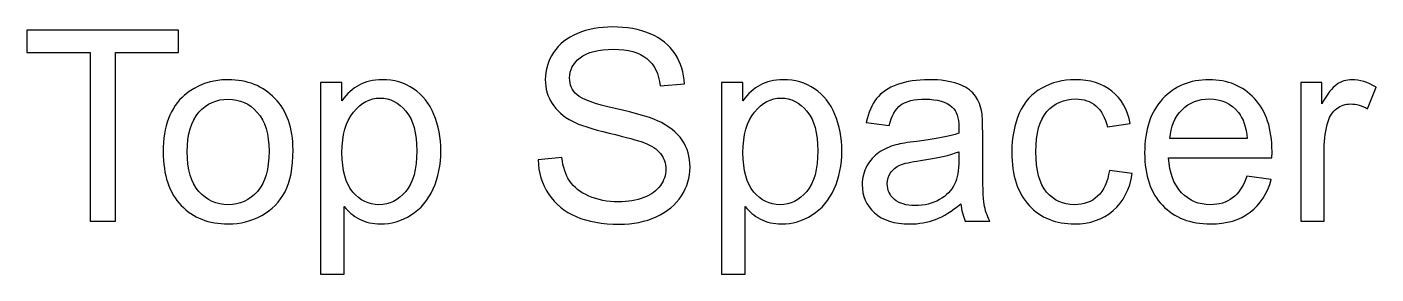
# Model space of a CAD drawing. Header units: millimetres. Extents: x -961 to -101, y 26 to 952.
# Drawn here: x -943.1 to -879, y 345 to 356.7 of the extents above; entities that cross this region are included whole.
import ezdxf

# ---------------------------------------------------------------- set-up
doc = ezdxf.new("R2010")
doc.units = ezdxf.units.MM
doc.header["$MEASUREMENT"] = 0
doc.layers.add('Layer 1', color=7, linetype='Continuous')

msp = doc.modelspace()

# ---------------------------------------------------------------- linework, layer by layer
at = {"layer": 'Layer 1', "color": 250}
for points, knots in [([(-940.1462, 347.5), (-940.1462, 347.5), (-940.1462, 355.5264), (-940.1462, 355.5264), (-940.1462, 355.5264), (-940.1462, 355.5264), (-943.1434, 355.5264), (-943.1434, 355.5264), (-943.1434, 355.5264), (-943.1434, 355.5264), (-943.1434, 356.5932), (-943.1434, 356.5932), (-943.1434, 356.5932), (-943.1434, 356.5932), (-935.9425, 356.5932), (-935.9425, 356.5932), (-935.9425, 356.5932), (-935.9425, 356.5932), (-935.9425, 355.5264), (-935.9425, 355.5264), (-935.9425, 355.5264), (-935.9425, 355.5264), (-938.9397, 355.5264), (-938.9397, 355.5264), (-938.9397, 355.5264), (-938.9397, 355.5264), (-938.9397, 347.5), (-938.9397, 347.5), (-938.9397, 347.5), (-938.9397, 347.5), (-940.1462, 347.5), (-940.1462, 347.5)], [0, 0, 0, 0, 0.1111111, 0.1111111, 0.1111111, 0.1111111, 0.2222222, 0.2222222, 0.2222222, 0.2222222, 0.3333333, 0.3333333, 0.3333333, 0.3333333, 0.4444444, 0.4444444, 0.4444444, 0.4444444, 0.5555556, 0.5555556, 0.5555556, 0.5555556, 0.6666667, 0.6666667, 0.6666667, 0.6666667, 0.7777778, 0.7777778, 0.7777778, 0.7777778, 1, 1, 1, 1]), ([(-918.8462, 350.421), (-918.8462, 350.421), (-917.7159, 350.5226), (-917.7159, 350.5226), (-917.7159, 350.5226), (-917.663, 350.0654), (-917.5381, 349.6908), (-917.3412, 349.3965), (-917.3412, 349.3965), (-917.1444, 349.1044), (-916.8396, 348.8674), (-916.4268, 348.6853), (-916.4268, 348.6853), (-916.0141, 348.5054), (-915.5484, 348.4144), (-915.032, 348.4144), (-915.032, 348.4144), (-914.5726, 348.4144), (-914.1684, 348.4821), (-913.817, 348.6197), (-913.817, 348.6197), (-913.4656, 348.7573), (-913.2053, 348.9457), (-913.0338, 349.1849), (-913.0338, 349.1849), (-912.8624, 349.4241), (-912.7756, 349.6844), (-912.7756, 349.9638), (-912.7756, 349.9638), (-912.7756, 350.2474), (-912.8581, 350.4951), (-913.0232, 350.7089), (-913.0232, 350.7089), (-913.1883, 350.9205), (-913.4614, 351.0983), (-913.8424, 351.2444), (-913.8424, 351.2444), (-914.0858, 351.3375), (-914.6256, 351.4857), (-915.4616, 351.6868), (-915.4616, 351.6868), (-916.2977, 351.8879), (-916.8819, 352.0762), (-917.2164, 352.254), (-917.2164, 352.254), (-917.6503, 352.4826), (-917.972, 352.7663), (-918.1837, 353.1028), (-918.1837, 353.1028), (-918.3975, 353.4394), (-918.5033, 353.8183), (-918.5033, 354.2352), (-918.5033, 354.2352), (-918.5033, 354.6967), (-918.3721, 355.1264), (-918.1117, 355.5243), (-918.1117, 355.5243), (-917.8514, 355.9243), (-917.4725, 356.227), (-916.9708, 356.4345), (-916.9708, 356.4345), (-916.4713, 356.6419), (-915.9146, 356.7456), (-915.3029, 356.7456), (-915.3029, 356.7456), (-914.6298, 356.7456), (-914.035, 356.6377), (-913.5207, 356.4196), (-913.5207, 356.4196), (-913.0063, 356.2037), (-912.6105, 355.8841), (-912.3332, 355.4608), (-912.3332, 355.4608), (-912.0559, 355.0396), (-911.9078, 354.5612), (-911.8866, 354.0278), (-911.8866, 354.0278), (-911.8866, 354.0278), (-913.0423, 353.9389), (-913.0423, 353.9389), (-913.0423, 353.9389), (-913.1037, 354.5125), (-913.3132, 354.9464), (-913.6709, 355.2385), (-913.6709, 355.2385), (-914.0287, 355.5328), (-914.5578, 355.6788), (-915.2563, 355.6788), (-915.2563, 355.6788), (-915.9845, 355.6788), (-916.5157, 355.5455), (-916.8481, 355.2788), (-916.8481, 355.2788), (-917.1804, 355.0121), (-917.3476, 354.6903), (-917.3476, 354.3136), (-917.3476, 354.3136), (-917.3476, 353.9876), (-917.2291, 353.7188), (-916.9941, 353.5071), (-916.9941, 353.5071), (-916.7613, 353.2976), (-916.158, 353.0795), (-915.1801, 352.8594), (-915.1801, 352.8594), (-914.2022, 352.6372), (-913.5312, 352.4445), (-913.1672, 352.2794), (-913.1672, 352.2794), (-912.6401, 352.036), (-912.2485, 351.7291), (-911.9967, 351.3545), (-911.9967, 351.3545), (-911.7448, 350.9819), (-911.6199, 350.5522), (-911.6199, 350.0654), (-911.6199, 350.0654), (-911.6199, 349.5807), (-911.7575, 349.1277), (-912.0348, 348.7002), (-912.0348, 348.7002), (-912.312, 348.2726), (-912.7079, 347.9403), (-913.2264, 347.7032), (-913.2264, 347.7032), (-913.745, 347.4661), (-914.3271, 347.3476), (-914.9769, 347.3476), (-914.9769, 347.3476), (-915.7982, 347.3476), (-916.4861, 347.4682), (-917.0407, 347.7074), (-917.0407, 347.7074), (-917.5974, 347.9466), (-918.0313, 348.3065), (-918.3467, 348.7891), (-918.3467, 348.7891), (-918.6642, 349.2695), (-918.8293, 349.8135), (-918.8462, 350.421)], [0, 0, 0, 0, 0.0277778, 0.0277778, 0.0277778, 0.0277778, 0.0555556, 0.0555556, 0.0555556, 0.0555556, 0.0833333, 0.0833333, 0.0833333, 0.0833333, 0.1111111, 0.1111111, 0.1111111, 0.1111111, 0.1388889, 0.1388889, 0.1388889, 0.1388889, 0.1666667, 0.1666667, 0.1666667, 0.1666667, 0.1944444, 0.1944444, 0.1944444, 0.1944444, 0.2222222, 0.2222222, 0.2222222, 0.2222222, 0.25, 0.25, 0.25, 0.25, 0.2777778, 0.2777778, 0.2777778, 0.2777778, 0.3055556, 0.3055556, 0.3055556, 0.3055556, 0.3333333, 0.3333333, 0.3333333, 0.3333333, 0.3611111, 0.3611111, 0.3611111, 0.3611111, 0.3888889, 0.3888889, 0.3888889, 0.3888889, 0.4166667, 0.4166667, 0.4166667, 0.4166667, 0.4444444, 0.4444444, 0.4444444, 0.4444444, 0.4722222, 0.4722222, 0.4722222, 0.4722222, 0.5, 0.5, 0.5, 0.5, 0.5277778, 0.5277778, 0.5277778, 0.5277778, 0.5555556, 0.5555556, 0.5555556, 0.5555556, 0.5833333, 0.5833333, 0.5833333, 0.5833333, 0.6111111, 0.6111111, 0.6111111, 0.6111111, 0.6388889, 0.6388889, 0.6388889, 0.6388889, 0.6666667, 0.6666667, 0.6666667, 0.6666667, 0.6944444, 0.6944444, 0.6944444, 0.6944444, 0.7222222, 0.7222222, 0.7222222, 0.7222222, 0.75, 0.75, 0.75, 0.75, 0.7777778, 0.7777778, 0.7777778, 0.7777778, 0.8055556, 0.8055556, 0.8055556, 0.8055556, 0.8333333, 0.8333333, 0.8333333, 0.8333333, 0.8611111, 0.8611111, 0.8611111, 0.8611111, 0.8888889, 0.8888889, 0.8888889, 0.8888889, 0.9166667, 0.9166667, 0.9166667, 0.9166667, 0.9444444, 0.9444444, 0.9444444, 0.9444444, 1, 1, 1, 1]), ([(-936.6664, 350.7957), (-936.6664, 352.0127), (-936.3277, 352.9144), (-935.6483, 353.5008), (-935.6483, 353.5008), (-935.0831, 353.9876), (-934.391, 354.231), (-933.5761, 354.231), (-933.5761, 354.231), (-932.6722, 354.231), (-931.9314, 353.9347), (-931.3557, 353.342), (-931.3557, 353.342), (-930.7821, 352.7515), (-930.4942, 351.9323), (-930.4942, 350.8888), (-930.4942, 350.8888), (-930.4942, 350.0421), (-930.6212, 349.3775), (-930.8752, 348.8928), (-930.8752, 348.8928), (-931.1292, 348.4081), (-931.4996, 348.0313), (-931.9864, 347.7625), (-931.9864, 347.7625), (-932.4712, 347.4936), (-933.0024, 347.3603), (-933.5761, 347.3603), (-933.5761, 347.3603), (-934.4989, 347.3603), (-935.244, 347.6545), (-935.8134, 348.2451), (-935.8134, 348.2451), (-936.3828, 348.8356), (-936.6664, 349.6865), (-936.6664, 350.7957)], [0, 0, 0, 0, 0.1, 0.1, 0.1, 0.1, 0.2, 0.2, 0.2, 0.2, 0.3, 0.3, 0.3, 0.3, 0.4, 0.4, 0.4, 0.4, 0.5, 0.5, 0.5, 0.5, 0.6, 0.6, 0.6, 0.6, 0.7, 0.7, 0.7, 0.7, 0.8, 0.8, 0.8, 0.8, 1, 1, 1, 1]), ([(-929.184, 344.9727), (-929.184, 344.9727), (-929.184, 354.0913), (-929.184, 354.0913), (-929.184, 354.0913), (-929.184, 354.0913), (-928.168, 354.0913), (-928.168, 354.0913), (-928.168, 354.0913), (-928.168, 354.0913), (-928.168, 353.2256), (-928.168, 353.2256), (-928.168, 353.2256), (-927.9288, 353.56), (-927.6579, 353.8119), (-927.3552, 353.9791), (-927.3552, 353.9791), (-927.0546, 354.1463), (-926.6884, 354.231), (-926.2588, 354.231), (-926.2588, 354.231), (-925.6957, 354.231), (-925.2004, 354.0871), (-924.7707, 353.7971), (-924.7707, 353.7971), (-924.3411, 353.5092), (-924.0172, 353.1007), (-923.7971, 352.5758), (-923.7971, 352.5758), (-923.5791, 352.0487), (-923.469, 351.473), (-923.469, 350.8443), (-923.469, 350.8443), (-923.469, 350.1734), (-923.5896, 349.568), (-923.8309, 349.0282), (-923.8309, 349.0282), (-924.0722, 348.4906), (-924.4236, 348.0779), (-924.885, 347.79), (-924.885, 347.79), (-925.3444, 347.5042), (-925.8291, 347.3603), (-926.3371, 347.3603), (-926.3371, 347.3603), (-926.7096, 347.3603), (-927.044, 347.4386), (-927.3383, 347.5953), (-927.3383, 347.5953), (-927.6346, 347.7519), (-927.8759, 347.9487), (-928.0664, 348.1879), (-928.0664, 348.1879), (-928.0664, 348.1879), (-928.0664, 344.9727), (-928.0664, 344.9727), (-928.0664, 344.9727), (-928.0664, 344.9727), (-929.184, 344.9727), (-929.184, 344.9727)], [0, 0, 0, 0, 0.0625, 0.0625, 0.0625, 0.0625, 0.125, 0.125, 0.125, 0.125, 0.1875, 0.1875, 0.1875, 0.1875, 0.25, 0.25, 0.25, 0.25, 0.3125, 0.3125, 0.3125, 0.3125, 0.375, 0.375, 0.375, 0.375, 0.4375, 0.4375, 0.4375, 0.4375, 0.5, 0.5, 0.5, 0.5, 0.5625, 0.5625, 0.5625, 0.5625, 0.625, 0.625, 0.625, 0.625, 0.6875, 0.6875, 0.6875, 0.6875, 0.75, 0.75, 0.75, 0.75, 0.8125, 0.8125, 0.8125, 0.8125, 0.875, 0.875, 0.875, 0.875, 1, 1, 1, 1]), ([(-910.1213, 344.9727), (-910.1213, 344.9727), (-910.1213, 354.0913), (-910.1213, 354.0913), (-910.1213, 354.0913), (-910.1213, 354.0913), (-909.1053, 354.0913), (-909.1053, 354.0913), (-909.1053, 354.0913), (-909.1053, 354.0913), (-909.1053, 353.2256), (-909.1053, 353.2256), (-909.1053, 353.2256), (-908.8661, 353.56), (-908.5952, 353.8119), (-908.2925, 353.9791), (-908.2925, 353.9791), (-907.9919, 354.1463), (-907.6257, 354.231), (-907.1961, 354.231), (-907.1961, 354.231), (-906.633, 354.231), (-906.1377, 354.0871), (-905.708, 353.7971), (-905.708, 353.7971), (-905.2784, 353.5092), (-904.9545, 353.1007), (-904.7344, 352.5758), (-904.7344, 352.5758), (-904.5164, 352.0487), (-904.4063, 351.473), (-904.4063, 350.8443), (-904.4063, 350.8443), (-904.4063, 350.1734), (-904.5269, 349.568), (-904.7682, 349.0282), (-904.7682, 349.0282), (-905.0095, 348.4906), (-905.3609, 348.0779), (-905.8223, 347.79), (-905.8223, 347.79), (-906.2817, 347.5042), (-906.7664, 347.3603), (-907.2744, 347.3603), (-907.2744, 347.3603), (-907.6469, 347.3603), (-907.9813, 347.4386), (-908.2756, 347.5953), (-908.2756, 347.5953), (-908.5719, 347.7519), (-908.8132, 347.9487), (-909.0037, 348.1879), (-909.0037, 348.1879), (-909.0037, 348.1879), (-909.0037, 344.9727), (-909.0037, 344.9727), (-909.0037, 344.9727), (-909.0037, 344.9727), (-910.1213, 344.9727), (-910.1213, 344.9727)], [0, 0, 0, 0, 0.0625, 0.0625, 0.0625, 0.0625, 0.125, 0.125, 0.125, 0.125, 0.1875, 0.1875, 0.1875, 0.1875, 0.25, 0.25, 0.25, 0.25, 0.3125, 0.3125, 0.3125, 0.3125, 0.375, 0.375, 0.375, 0.375, 0.4375, 0.4375, 0.4375, 0.4375, 0.5, 0.5, 0.5, 0.5, 0.5625, 0.5625, 0.5625, 0.5625, 0.625, 0.625, 0.625, 0.625, 0.6875, 0.6875, 0.6875, 0.6875, 0.75, 0.75, 0.75, 0.75, 0.8125, 0.8125, 0.8125, 0.8125, 0.875, 0.875, 0.875, 0.875, 1, 1, 1, 1]), ([(-898.7527, 348.3255), (-899.1676, 347.972), (-899.5676, 347.7244), (-899.9507, 347.5783), (-899.9507, 347.5783), (-900.3338, 347.4323), (-900.7445, 347.3603), (-901.1847, 347.3603), (-901.1847, 347.3603), (-901.9086, 347.3603), (-902.4653, 347.536), (-902.8548, 347.8895), (-902.8548, 347.8895), (-903.2443, 348.2408), (-903.439, 348.6917), (-903.439, 349.2399), (-903.439, 349.2399), (-903.439, 349.5616), (-903.3649, 349.8559), (-903.2189, 350.1226), (-903.2189, 350.1226), (-903.0707, 350.3893), (-902.8781, 350.6009), (-902.641, 350.7618), (-902.641, 350.7618), (-902.4018, 350.9227), (-902.1351, 351.0454), (-901.8367, 351.128), (-901.8367, 351.128), (-901.6165, 351.1851), (-901.2842, 351.2402), (-900.8418, 351.2952), (-900.8418, 351.2952), (-899.9401, 351.401), (-899.2734, 351.5301), (-898.8479, 351.6783), (-898.8479, 351.6783), (-898.8437, 351.8307), (-898.8416, 351.9281), (-898.8416, 351.9683), (-898.8416, 351.9683), (-898.8416, 352.4213), (-898.9474, 352.7409), (-899.1591, 352.9271), (-899.1591, 352.9271), (-899.4448, 353.179), (-899.8703, 353.3039), (-900.4333, 353.3039), (-900.4333, 353.3039), (-900.9604, 353.3039), (-901.3498, 353.2108), (-901.5996, 353.0266), (-901.5996, 353.0266), (-901.8515, 352.8425), (-902.0356, 352.5165), (-902.1563, 352.0466), (-902.1563, 352.0466), (-902.1563, 352.0466), (-903.2485, 352.199), (-903.2485, 352.199), (-903.2485, 352.199), (-903.149, 352.6668), (-902.986, 353.0457), (-902.7574, 353.3335), (-902.7574, 353.3335), (-902.5288, 353.6214), (-902.1986, 353.8415), (-901.7668, 353.9982), (-901.7668, 353.9982), (-901.3371, 354.1527), (-900.8355, 354.231), (-900.2682, 354.231), (-900.2682, 354.231), (-899.7052, 354.231), (-899.2459, 354.1654), (-898.8924, 354.032), (-898.8924, 354.032), (-898.541, 353.8987), (-898.2807, 353.7336), (-898.1156, 353.5325), (-898.1156, 353.5325), (-897.9505, 353.3314), (-897.8341, 353.0774), (-897.7663, 352.7705), (-897.7663, 352.7705), (-897.7303, 352.58), (-897.7113, 352.2371), (-897.7113, 351.7439), (-897.7113, 351.7439), (-897.7113, 351.7439), (-897.7113, 350.2623), (-897.7113, 350.2623), (-897.7113, 350.2623), (-897.7113, 349.2272), (-897.688, 348.5732), (-897.6414, 348.2959), (-897.6414, 348.2959), (-897.597, 348.0186), (-897.5039, 347.754), (-897.3684, 347.5), (-897.3684, 347.5), (-897.3684, 347.5), (-898.5368, 347.5), (-898.5368, 347.5), (-898.5368, 347.5), (-898.649, 347.735), (-898.7209, 348.0101), (-898.7527, 348.3255)], [0, 0, 0, 0, 0.0357143, 0.0357143, 0.0357143, 0.0357143, 0.0714286, 0.0714286, 0.0714286, 0.0714286, 0.1071429, 0.1071429, 0.1071429, 0.1071429, 0.1428571, 0.1428571, 0.1428571, 0.1428571, 0.1785714, 0.1785714, 0.1785714, 0.1785714, 0.2142857, 0.2142857, 0.2142857, 0.2142857, 0.25, 0.25, 0.25, 0.25, 0.2857143, 0.2857143, 0.2857143, 0.2857143, 0.3214286, 0.3214286, 0.3214286, 0.3214286, 0.3571429, 0.3571429, 0.3571429, 0.3571429, 0.3928571, 0.3928571, 0.3928571, 0.3928571, 0.4285714, 0.4285714, 0.4285714, 0.4285714, 0.4642857, 0.4642857, 0.4642857, 0.4642857, 0.5, 0.5, 0.5, 0.5, 0.5357143, 0.5357143, 0.5357143, 0.5357143, 0.5714286, 0.5714286, 0.5714286, 0.5714286, 0.6071429, 0.6071429, 0.6071429, 0.6071429, 0.6428571, 0.6428571, 0.6428571, 0.6428571, 0.6785714, 0.6785714, 0.6785714, 0.6785714, 0.7142857, 0.7142857, 0.7142857, 0.7142857, 0.75, 0.75, 0.75, 0.75, 0.7857143, 0.7857143, 0.7857143, 0.7857143, 0.8214286, 0.8214286, 0.8214286, 0.8214286, 0.8571429, 0.8571429, 0.8571429, 0.8571429, 0.8928571, 0.8928571, 0.8928571, 0.8928571, 0.9285714, 0.9285714, 0.9285714, 0.9285714, 1, 1, 1, 1]), ([(-891.6894, 349.913), (-891.6894, 349.913), (-890.5972, 349.7606), (-890.5972, 349.7606), (-890.5972, 349.7606), (-890.7178, 349.0092), (-891.0226, 348.4229), (-891.5158, 347.9974), (-891.5158, 347.9974), (-892.009, 347.572), (-892.6165, 347.3603), (-893.334, 347.3603), (-893.334, 347.3603), (-894.2336, 347.3603), (-894.9575, 347.6545), (-895.5036, 348.243), (-895.5036, 348.243), (-896.0518, 348.8314), (-896.3249, 349.6738), (-896.3249, 350.7703), (-896.3249, 350.7703), (-896.3249, 351.4815), (-896.2064, 352.1016), (-895.9714, 352.635), (-895.9714, 352.635), (-895.7365, 353.1663), (-895.3787, 353.5664), (-894.8961, 353.831), (-894.8961, 353.831), (-894.4157, 354.0977), (-893.8928, 354.231), (-893.3256, 354.231), (-893.3256, 354.231), (-892.6123, 354.231), (-892.0259, 354.0511), (-891.573, 353.6891), (-891.573, 353.6891), (-891.1179, 353.3272), (-890.8258, 352.8128), (-890.6988, 352.1482), (-890.6988, 352.1482), (-890.6988, 352.1482), (-891.7783, 351.9831), (-891.7783, 351.9831), (-891.7783, 351.9831), (-891.882, 352.4255), (-892.064, 352.7578), (-892.3286, 352.9822), (-892.3286, 352.9822), (-892.5911, 353.2044), (-892.9086, 353.3166), (-893.2811, 353.3166), (-893.2811, 353.3166), (-893.8442, 353.3166), (-894.3014, 353.1155), (-894.6548, 352.7134), (-894.6548, 352.7134), (-895.0062, 352.3091), (-895.1819, 351.6741), (-895.1819, 350.802), (-895.1819, 350.802), (-895.1819, 349.9172), (-895.0126, 349.2759), (-894.6739, 348.8758), (-894.6739, 348.8758), (-894.3331, 348.4758), (-893.8907, 348.2747), (-893.3467, 348.2747), (-893.3467, 348.2747), (-892.9065, 348.2747), (-892.5403, 348.4081), (-892.2482, 348.6769), (-892.2482, 348.6769), (-891.954, 348.9436), (-891.7677, 349.3563), (-891.6894, 349.913)], [0, 0, 0, 0, 0.05, 0.05, 0.05, 0.05, 0.1, 0.1, 0.1, 0.1, 0.15, 0.15, 0.15, 0.15, 0.2, 0.2, 0.2, 0.2, 0.25, 0.25, 0.25, 0.25, 0.3, 0.3, 0.3, 0.3, 0.35, 0.35, 0.35, 0.35, 0.4, 0.4, 0.4, 0.4, 0.45, 0.45, 0.45, 0.45, 0.5, 0.5, 0.5, 0.5, 0.55, 0.55, 0.55, 0.55, 0.6, 0.6, 0.6, 0.6, 0.65, 0.65, 0.65, 0.65, 0.7, 0.7, 0.7, 0.7, 0.75, 0.75, 0.75, 0.75, 0.8, 0.8, 0.8, 0.8, 0.85, 0.85, 0.85, 0.85, 0.9, 0.9, 0.9, 0.9, 1, 1, 1, 1]), ([(-885.1489, 349.6336), (-885.1489, 349.6336), (-883.9932, 349.4812), (-883.9932, 349.4812), (-883.9932, 349.4812), (-884.1731, 348.8102), (-884.5097, 348.2874), (-885.0007, 347.917), (-885.0007, 347.917), (-885.4918, 347.5466), (-886.1183, 347.3603), (-886.8824, 347.3603), (-886.8824, 347.3603), (-887.8434, 347.3603), (-888.6054, 347.6566), (-889.1684, 348.2493), (-889.1684, 348.2493), (-889.7315, 348.8399), (-890.013, 349.6717), (-890.013, 350.7406), (-890.013, 350.7406), (-890.013, 351.8455), (-889.7294, 352.7049), (-889.16, 353.3145), (-889.16, 353.3145), (-888.5906, 353.9262), (-887.8519, 354.231), (-886.9438, 354.231), (-886.9438, 354.231), (-886.0654, 354.231), (-885.3479, 353.9326), (-884.7912, 353.3335), (-884.7912, 353.3335), (-884.2345, 352.7345), (-883.9551, 351.8921), (-883.9551, 350.8062), (-883.9551, 350.8062), (-883.9551, 350.7406), (-883.9572, 350.6411), (-883.9614, 350.5099), (-883.9614, 350.5099), (-883.9614, 350.5099), (-888.87, 350.5099), (-888.87, 350.5099), (-888.87, 350.5099), (-888.8277, 349.7881), (-888.6245, 349.2336), (-888.2562, 348.8504), (-888.2562, 348.8504), (-887.89, 348.4673), (-887.4307, 348.2747), (-886.8824, 348.2747), (-886.8824, 348.2747), (-886.4739, 348.2747), (-886.1247, 348.3827), (-885.8368, 348.5986), (-885.8368, 348.5986), (-885.5468, 348.8145), (-885.3182, 349.1595), (-885.1489, 349.6336)], [0, 0, 0, 0, 0.0625, 0.0625, 0.0625, 0.0625, 0.125, 0.125, 0.125, 0.125, 0.1875, 0.1875, 0.1875, 0.1875, 0.25, 0.25, 0.25, 0.25, 0.3125, 0.3125, 0.3125, 0.3125, 0.375, 0.375, 0.375, 0.375, 0.4375, 0.4375, 0.4375, 0.4375, 0.5, 0.5, 0.5, 0.5, 0.5625, 0.5625, 0.5625, 0.5625, 0.625, 0.625, 0.625, 0.625, 0.6875, 0.6875, 0.6875, 0.6875, 0.75, 0.75, 0.75, 0.75, 0.8125, 0.8125, 0.8125, 0.8125, 0.875, 0.875, 0.875, 0.875, 1, 1, 1, 1]), ([(-882.5941, 347.5), (-882.5941, 347.5), (-882.5941, 354.0913), (-882.5941, 354.0913), (-882.5941, 354.0913), (-882.5941, 354.0913), (-881.5908, 354.0913), (-881.5908, 354.0913), (-881.5908, 354.0913), (-881.5908, 354.0913), (-881.5908, 353.0817), (-881.5908, 353.0817), (-881.5908, 353.0817), (-881.3347, 353.5494), (-881.0976, 353.8585), (-880.8796, 354.0066), (-880.8796, 354.0066), (-880.6616, 354.1569), (-880.4224, 354.231), (-880.162, 354.231), (-880.162, 354.231), (-879.7853, 354.231), (-879.4022, 354.1125), (-879.0127, 353.8775), (-879.0127, 353.8775), (-879.0127, 353.8775), (-879.4106, 352.8467), (-879.4106, 352.8467), (-879.4106, 352.8467), (-879.6816, 352.9991), (-879.9525, 353.0753), (-880.2234, 353.0753), (-880.2234, 353.0753), (-880.4668, 353.0753), (-880.6849, 353.0012), (-880.8775, 352.8552), (-880.8775, 352.8552), (-881.0701, 352.7091), (-881.2077, 352.5059), (-881.2902, 352.2456), (-881.2902, 352.2456), (-881.4151, 351.8498), (-881.4765, 351.4158), (-881.4765, 350.9438), (-881.4765, 350.9438), (-881.4765, 350.9438), (-881.4765, 347.5), (-881.4765, 347.5), (-881.4765, 347.5), (-881.4765, 347.5), (-882.5941, 347.5), (-882.5941, 347.5)], [0, 0, 0, 0, 0.0714286, 0.0714286, 0.0714286, 0.0714286, 0.1428571, 0.1428571, 0.1428571, 0.1428571, 0.2142857, 0.2142857, 0.2142857, 0.2142857, 0.2857143, 0.2857143, 0.2857143, 0.2857143, 0.3571429, 0.3571429, 0.3571429, 0.3571429, 0.4285714, 0.4285714, 0.4285714, 0.4285714, 0.5, 0.5, 0.5, 0.5, 0.5714286, 0.5714286, 0.5714286, 0.5714286, 0.6428571, 0.6428571, 0.6428571, 0.6428571, 0.7142857, 0.7142857, 0.7142857, 0.7142857, 0.7857143, 0.7857143, 0.7857143, 0.7857143, 0.8571429, 0.8571429, 0.8571429, 0.8571429, 1, 1, 1, 1]), ([(-935.5234, 350.7935), (-935.5234, 349.9511), (-935.3392, 349.3203), (-934.9709, 348.9034), (-934.9709, 348.9034), (-934.6005, 348.4843), (-934.137, 348.2747), (-933.5761, 348.2747), (-933.5761, 348.2747), (-933.0215, 348.2747), (-932.5601, 348.4843), (-932.1896, 348.9055), (-932.1896, 348.9055), (-931.8213, 349.3267), (-931.6372, 349.968), (-931.6372, 350.8295), (-931.6372, 350.8295), (-931.6372, 351.6423), (-931.8235, 352.2583), (-932.1939, 352.6753), (-932.1939, 352.6753), (-932.5643, 353.0944), (-933.0257, 353.3039), (-933.5761, 353.3039), (-933.5761, 353.3039), (-934.137, 353.3039), (-934.6005, 353.0965), (-934.9709, 352.6795), (-934.9709, 352.6795), (-935.3392, 352.2625), (-935.5234, 351.6339), (-935.5234, 350.7935)], [0, 0, 0, 0, 0.1111111, 0.1111111, 0.1111111, 0.1111111, 0.2222222, 0.2222222, 0.2222222, 0.2222222, 0.3333333, 0.3333333, 0.3333333, 0.3333333, 0.4444444, 0.4444444, 0.4444444, 0.4444444, 0.5555556, 0.5555556, 0.5555556, 0.5555556, 0.6666667, 0.6666667, 0.6666667, 0.6666667, 0.7777778, 0.7777778, 0.7777778, 0.7777778, 1, 1, 1, 1]), ([(-928.168, 350.7554), (-928.168, 349.9109), (-927.9965, 349.2865), (-927.6558, 348.8822), (-927.6558, 348.8822), (-927.3129, 348.4779), (-926.898, 348.2747), (-926.4112, 348.2747), (-926.4112, 348.2747), (-925.9159, 348.2747), (-925.4925, 348.4843), (-925.1412, 348.9034), (-925.1412, 348.9034), (-924.7877, 349.3225), (-924.612, 349.9702), (-924.612, 350.8486), (-924.612, 350.8486), (-924.612, 351.6868), (-924.7834, 352.3133), (-925.1285, 352.7303), (-925.1285, 352.7303), (-925.4735, 353.1473), (-925.8841, 353.3547), (-926.3625, 353.3547), (-926.3625, 353.3547), (-926.8366, 353.3547), (-927.2557, 353.1325), (-927.6198, 352.6901), (-927.6198, 352.6901), (-927.986, 352.2456), (-928.168, 351.6021), (-928.168, 350.7554)], [0, 0, 0, 0, 0.1111111, 0.1111111, 0.1111111, 0.1111111, 0.2222222, 0.2222222, 0.2222222, 0.2222222, 0.3333333, 0.3333333, 0.3333333, 0.3333333, 0.4444444, 0.4444444, 0.4444444, 0.4444444, 0.5555556, 0.5555556, 0.5555556, 0.5555556, 0.6666667, 0.6666667, 0.6666667, 0.6666667, 0.7777778, 0.7777778, 0.7777778, 0.7777778, 1, 1, 1, 1]), ([(-909.1053, 350.7554), (-909.1053, 349.9109), (-908.9338, 349.2865), (-908.5931, 348.8822), (-908.5931, 348.8822), (-908.2502, 348.4779), (-907.8353, 348.2747), (-907.3485, 348.2747), (-907.3485, 348.2747), (-906.8532, 348.2747), (-906.4298, 348.4843), (-906.0785, 348.9034), (-906.0785, 348.9034), (-905.725, 349.3225), (-905.5493, 349.9702), (-905.5493, 350.8486), (-905.5493, 350.8486), (-905.5493, 351.6868), (-905.7207, 352.3133), (-906.0658, 352.7303), (-906.0658, 352.7303), (-906.4108, 353.1473), (-906.8214, 353.3547), (-907.2998, 353.3547), (-907.2998, 353.3547), (-907.7739, 353.3547), (-908.193, 353.1325), (-908.5571, 352.6901), (-908.5571, 352.6901), (-908.9233, 352.2456), (-909.1053, 351.6021), (-909.1053, 350.7554)], [0, 0, 0, 0, 0.1111111, 0.1111111, 0.1111111, 0.1111111, 0.2222222, 0.2222222, 0.2222222, 0.2222222, 0.3333333, 0.3333333, 0.3333333, 0.3333333, 0.4444444, 0.4444444, 0.4444444, 0.4444444, 0.5555556, 0.5555556, 0.5555556, 0.5555556, 0.6666667, 0.6666667, 0.6666667, 0.6666667, 0.7777778, 0.7777778, 0.7777778, 0.7777778, 1, 1, 1, 1]), ([(-888.8065, 351.4243), (-888.8065, 351.4243), (-885.1362, 351.4243), (-885.1362, 351.4243), (-885.1362, 351.4243), (-885.1849, 351.9789), (-885.3267, 352.3937), (-885.5574, 352.671), (-885.5574, 352.671), (-885.9109, 353.1007), (-886.3723, 353.3166), (-886.9375, 353.3166), (-886.9375, 353.3166), (-887.4497, 353.3166), (-887.8794, 353.1452), (-888.2286, 352.8023), (-888.2286, 352.8023), (-888.5758, 352.4594), (-888.7684, 352), (-888.8065, 351.4243)], [0, 0, 0, 0, 0.1666667, 0.1666667, 0.1666667, 0.1666667, 0.3333333, 0.3333333, 0.3333333, 0.3333333, 0.5, 0.5, 0.5, 0.5, 0.6666667, 0.6666667, 0.6666667, 0.6666667, 1, 1, 1, 1]), ([(-898.8416, 350.802), (-899.248, 350.6369), (-899.8576, 350.4972), (-900.6704, 350.3829), (-900.6704, 350.3829), (-901.1318, 350.3173), (-901.4578, 350.2432), (-901.6483, 350.1607), (-901.6483, 350.1607), (-901.8388, 350.0781), (-901.9848, 349.9575), (-902.0886, 349.8008), (-902.0886, 349.8008), (-902.1923, 349.6421), (-902.2452, 349.4664), (-902.2452, 349.2717), (-902.2452, 349.2717), (-902.2452, 348.9774), (-902.133, 348.7298), (-901.9065, 348.5329), (-901.9065, 348.5329), (-901.68, 348.3361), (-901.3498, 348.2366), (-900.9159, 348.2366), (-900.9159, 348.2366), (-900.4862, 348.2366), (-900.1031, 348.3297), (-899.7666, 348.5181), (-899.7666, 348.5181), (-899.4321, 348.7044), (-899.1845, 348.9605), (-899.0279, 349.2844), (-899.0279, 349.2844), (-898.9072, 349.5362), (-898.8479, 349.9067), (-898.8479, 350.3956), (-898.8479, 350.3956), (-898.8479, 350.3956), (-898.8416, 350.802), (-898.8416, 350.802)], [0, 0, 0, 0, 0.0909091, 0.0909091, 0.0909091, 0.0909091, 0.1818182, 0.1818182, 0.1818182, 0.1818182, 0.2727273, 0.2727273, 0.2727273, 0.2727273, 0.3636364, 0.3636364, 0.3636364, 0.3636364, 0.4545455, 0.4545455, 0.4545455, 0.4545455, 0.5454545, 0.5454545, 0.5454545, 0.5454545, 0.6363636, 0.6363636, 0.6363636, 0.6363636, 0.7272727, 0.7272727, 0.7272727, 0.7272727, 0.8181818, 0.8181818, 0.8181818, 0.8181818, 1, 1, 1, 1])]:
    msp.add_open_spline(points, degree=3, knots=knots, dxfattribs=at)
at = {"layer": 'Layer 1', "color": 250, "lineweight": 9}
for points, knots in [([(-940.1462, 347.5), (-940.1462, 347.5), (-940.1462, 355.5264), (-940.1462, 355.5264), (-940.1462, 355.5264), (-940.1462, 355.5264), (-943.1434, 355.5264), (-943.1434, 355.5264), (-943.1434, 355.5264), (-943.1434, 355.5264), (-943.1434, 356.5932), (-943.1434, 356.5932), (-943.1434, 356.5932), (-943.1434, 356.5932), (-935.9425, 356.5932), (-935.9425, 356.5932), (-935.9425, 356.5932), (-935.9425, 356.5932), (-935.9425, 355.5264), (-935.9425, 355.5264), (-935.9425, 355.5264), (-935.9425, 355.5264), (-938.9397, 355.5264), (-938.9397, 355.5264), (-938.9397, 355.5264), (-938.9397, 355.5264), (-938.9397, 347.5), (-938.9397, 347.5), (-938.9397, 347.5), (-938.9397, 347.5), (-940.1462, 347.5), (-940.1462, 347.5)], [0, 0, 0, 0, 0.1111111, 0.1111111, 0.1111111, 0.1111111, 0.2222222, 0.2222222, 0.2222222, 0.2222222, 0.3333333, 0.3333333, 0.3333333, 0.3333333, 0.4444444, 0.4444444, 0.4444444, 0.4444444, 0.5555556, 0.5555556, 0.5555556, 0.5555556, 0.6666667, 0.6666667, 0.6666667, 0.6666667, 0.7777778, 0.7777778, 0.7777778, 0.7777778, 1, 1, 1, 1]), ([(-918.8462, 350.421), (-918.8462, 350.421), (-917.7159, 350.5226), (-917.7159, 350.5226), (-917.7159, 350.5226), (-917.663, 350.0654), (-917.5381, 349.6908), (-917.3412, 349.3965), (-917.3412, 349.3965), (-917.1444, 349.1044), (-916.8396, 348.8674), (-916.4268, 348.6853), (-916.4268, 348.6853), (-916.0141, 348.5054), (-915.5484, 348.4144), (-915.032, 348.4144), (-915.032, 348.4144), (-914.5726, 348.4144), (-914.1684, 348.4821), (-913.817, 348.6197), (-913.817, 348.6197), (-913.4656, 348.7573), (-913.2053, 348.9457), (-913.0338, 349.1849), (-913.0338, 349.1849), (-912.8624, 349.4241), (-912.7756, 349.6844), (-912.7756, 349.9638), (-912.7756, 349.9638), (-912.7756, 350.2474), (-912.8581, 350.4951), (-913.0232, 350.7089), (-913.0232, 350.7089), (-913.1883, 350.9205), (-913.4614, 351.0983), (-913.8424, 351.2444), (-913.8424, 351.2444), (-914.0858, 351.3375), (-914.6256, 351.4857), (-915.4616, 351.6868), (-915.4616, 351.6868), (-916.2977, 351.8879), (-916.8819, 352.0762), (-917.2164, 352.254), (-917.2164, 352.254), (-917.6503, 352.4826), (-917.972, 352.7663), (-918.1837, 353.1028), (-918.1837, 353.1028), (-918.3975, 353.4394), (-918.5033, 353.8183), (-918.5033, 354.2352), (-918.5033, 354.2352), (-918.5033, 354.6967), (-918.3721, 355.1264), (-918.1117, 355.5243), (-918.1117, 355.5243), (-917.8514, 355.9243), (-917.4725, 356.227), (-916.9708, 356.4345), (-916.9708, 356.4345), (-916.4713, 356.6419), (-915.9146, 356.7456), (-915.3029, 356.7456), (-915.3029, 356.7456), (-914.6298, 356.7456), (-914.035, 356.6377), (-913.5207, 356.4196), (-913.5207, 356.4196), (-913.0063, 356.2037), (-912.6105, 355.8841), (-912.3332, 355.4608), (-912.3332, 355.4608), (-912.0559, 355.0396), (-911.9078, 354.5612), (-911.8866, 354.0278), (-911.8866, 354.0278), (-911.8866, 354.0278), (-913.0423, 353.9389), (-913.0423, 353.9389), (-913.0423, 353.9389), (-913.1037, 354.5125), (-913.3132, 354.9464), (-913.6709, 355.2385), (-913.6709, 355.2385), (-914.0287, 355.5328), (-914.5578, 355.6788), (-915.2563, 355.6788), (-915.2563, 355.6788), (-915.9845, 355.6788), (-916.5157, 355.5455), (-916.8481, 355.2788), (-916.8481, 355.2788), (-917.1804, 355.0121), (-917.3476, 354.6903), (-917.3476, 354.3136), (-917.3476, 354.3136), (-917.3476, 353.9876), (-917.2291, 353.7188), (-916.9941, 353.5071), (-916.9941, 353.5071), (-916.7613, 353.2976), (-916.158, 353.0795), (-915.1801, 352.8594), (-915.1801, 352.8594), (-914.2022, 352.6372), (-913.5312, 352.4445), (-913.1672, 352.2794), (-913.1672, 352.2794), (-912.6401, 352.036), (-912.2485, 351.7291), (-911.9967, 351.3545), (-911.9967, 351.3545), (-911.7448, 350.9819), (-911.6199, 350.5522), (-911.6199, 350.0654), (-911.6199, 350.0654), (-911.6199, 349.5807), (-911.7575, 349.1277), (-912.0348, 348.7002), (-912.0348, 348.7002), (-912.312, 348.2726), (-912.7079, 347.9403), (-913.2264, 347.7032), (-913.2264, 347.7032), (-913.745, 347.4661), (-914.3271, 347.3476), (-914.9769, 347.3476), (-914.9769, 347.3476), (-915.7982, 347.3476), (-916.4861, 347.4682), (-917.0407, 347.7074), (-917.0407, 347.7074), (-917.5974, 347.9466), (-918.0313, 348.3065), (-918.3467, 348.7891), (-918.3467, 348.7891), (-918.6642, 349.2695), (-918.8293, 349.8135), (-918.8462, 350.421)], [0, 0, 0, 0, 0.0277778, 0.0277778, 0.0277778, 0.0277778, 0.0555556, 0.0555556, 0.0555556, 0.0555556, 0.0833333, 0.0833333, 0.0833333, 0.0833333, 0.1111111, 0.1111111, 0.1111111, 0.1111111, 0.1388889, 0.1388889, 0.1388889, 0.1388889, 0.1666667, 0.1666667, 0.1666667, 0.1666667, 0.1944444, 0.1944444, 0.1944444, 0.1944444, 0.2222222, 0.2222222, 0.2222222, 0.2222222, 0.25, 0.25, 0.25, 0.25, 0.2777778, 0.2777778, 0.2777778, 0.2777778, 0.3055556, 0.3055556, 0.3055556, 0.3055556, 0.3333333, 0.3333333, 0.3333333, 0.3333333, 0.3611111, 0.3611111, 0.3611111, 0.3611111, 0.3888889, 0.3888889, 0.3888889, 0.3888889, 0.4166667, 0.4166667, 0.4166667, 0.4166667, 0.4444444, 0.4444444, 0.4444444, 0.4444444, 0.4722222, 0.4722222, 0.4722222, 0.4722222, 0.5, 0.5, 0.5, 0.5, 0.5277778, 0.5277778, 0.5277778, 0.5277778, 0.5555556, 0.5555556, 0.5555556, 0.5555556, 0.5833333, 0.5833333, 0.5833333, 0.5833333, 0.6111111, 0.6111111, 0.6111111, 0.6111111, 0.6388889, 0.6388889, 0.6388889, 0.6388889, 0.6666667, 0.6666667, 0.6666667, 0.6666667, 0.6944444, 0.6944444, 0.6944444, 0.6944444, 0.7222222, 0.7222222, 0.7222222, 0.7222222, 0.75, 0.75, 0.75, 0.75, 0.7777778, 0.7777778, 0.7777778, 0.7777778, 0.8055556, 0.8055556, 0.8055556, 0.8055556, 0.8333333, 0.8333333, 0.8333333, 0.8333333, 0.8611111, 0.8611111, 0.8611111, 0.8611111, 0.8888889, 0.8888889, 0.8888889, 0.8888889, 0.9166667, 0.9166667, 0.9166667, 0.9166667, 0.9444444, 0.9444444, 0.9444444, 0.9444444, 1, 1, 1, 1]), ([(-936.6664, 350.7957), (-936.6664, 352.0127), (-936.3277, 352.9144), (-935.6483, 353.5008), (-935.6483, 353.5008), (-935.0831, 353.9876), (-934.391, 354.231), (-933.5761, 354.231), (-933.5761, 354.231), (-932.6722, 354.231), (-931.9314, 353.9347), (-931.3557, 353.342), (-931.3557, 353.342), (-930.7821, 352.7515), (-930.4942, 351.9323), (-930.4942, 350.8888), (-930.4942, 350.8888), (-930.4942, 350.0421), (-930.6212, 349.3775), (-930.8752, 348.8928), (-930.8752, 348.8928), (-931.1292, 348.4081), (-931.4996, 348.0313), (-931.9864, 347.7625), (-931.9864, 347.7625), (-932.4712, 347.4936), (-933.0024, 347.3603), (-933.5761, 347.3603), (-933.5761, 347.3603), (-934.4989, 347.3603), (-935.244, 347.6545), (-935.8134, 348.2451), (-935.8134, 348.2451), (-936.3828, 348.8356), (-936.6664, 349.6865), (-936.6664, 350.7957)], [0, 0, 0, 0, 0.1, 0.1, 0.1, 0.1, 0.2, 0.2, 0.2, 0.2, 0.3, 0.3, 0.3, 0.3, 0.4, 0.4, 0.4, 0.4, 0.5, 0.5, 0.5, 0.5, 0.6, 0.6, 0.6, 0.6, 0.7, 0.7, 0.7, 0.7, 0.8, 0.8, 0.8, 0.8, 1, 1, 1, 1]), ([(-929.184, 344.9727), (-929.184, 344.9727), (-929.184, 354.0913), (-929.184, 354.0913), (-929.184, 354.0913), (-929.184, 354.0913), (-928.168, 354.0913), (-928.168, 354.0913), (-928.168, 354.0913), (-928.168, 354.0913), (-928.168, 353.2256), (-928.168, 353.2256), (-928.168, 353.2256), (-927.9288, 353.56), (-927.6579, 353.8119), (-927.3552, 353.9791), (-927.3552, 353.9791), (-927.0546, 354.1463), (-926.6884, 354.231), (-926.2588, 354.231), (-926.2588, 354.231), (-925.6957, 354.231), (-925.2004, 354.0871), (-924.7707, 353.7971), (-924.7707, 353.7971), (-924.3411, 353.5092), (-924.0172, 353.1007), (-923.7971, 352.5758), (-923.7971, 352.5758), (-923.5791, 352.0487), (-923.469, 351.473), (-923.469, 350.8443), (-923.469, 350.8443), (-923.469, 350.1734), (-923.5896, 349.568), (-923.8309, 349.0282), (-923.8309, 349.0282), (-924.0722, 348.4906), (-924.4236, 348.0779), (-924.885, 347.79), (-924.885, 347.79), (-925.3444, 347.5042), (-925.8291, 347.3603), (-926.3371, 347.3603), (-926.3371, 347.3603), (-926.7096, 347.3603), (-927.044, 347.4386), (-927.3383, 347.5953), (-927.3383, 347.5953), (-927.6346, 347.7519), (-927.8759, 347.9487), (-928.0664, 348.1879), (-928.0664, 348.1879), (-928.0664, 348.1879), (-928.0664, 344.9727), (-928.0664, 344.9727), (-928.0664, 344.9727), (-928.0664, 344.9727), (-929.184, 344.9727), (-929.184, 344.9727)], [0, 0, 0, 0, 0.0625, 0.0625, 0.0625, 0.0625, 0.125, 0.125, 0.125, 0.125, 0.1875, 0.1875, 0.1875, 0.1875, 0.25, 0.25, 0.25, 0.25, 0.3125, 0.3125, 0.3125, 0.3125, 0.375, 0.375, 0.375, 0.375, 0.4375, 0.4375, 0.4375, 0.4375, 0.5, 0.5, 0.5, 0.5, 0.5625, 0.5625, 0.5625, 0.5625, 0.625, 0.625, 0.625, 0.625, 0.6875, 0.6875, 0.6875, 0.6875, 0.75, 0.75, 0.75, 0.75, 0.8125, 0.8125, 0.8125, 0.8125, 0.875, 0.875, 0.875, 0.875, 1, 1, 1, 1]), ([(-910.1213, 344.9727), (-910.1213, 344.9727), (-910.1213, 354.0913), (-910.1213, 354.0913), (-910.1213, 354.0913), (-910.1213, 354.0913), (-909.1053, 354.0913), (-909.1053, 354.0913), (-909.1053, 354.0913), (-909.1053, 354.0913), (-909.1053, 353.2256), (-909.1053, 353.2256), (-909.1053, 353.2256), (-908.8661, 353.56), (-908.5952, 353.8119), (-908.2925, 353.9791), (-908.2925, 353.9791), (-907.9919, 354.1463), (-907.6257, 354.231), (-907.1961, 354.231), (-907.1961, 354.231), (-906.633, 354.231), (-906.1377, 354.0871), (-905.708, 353.7971), (-905.708, 353.7971), (-905.2784, 353.5092), (-904.9545, 353.1007), (-904.7344, 352.5758), (-904.7344, 352.5758), (-904.5164, 352.0487), (-904.4063, 351.473), (-904.4063, 350.8443), (-904.4063, 350.8443), (-904.4063, 350.1734), (-904.5269, 349.568), (-904.7682, 349.0282), (-904.7682, 349.0282), (-905.0095, 348.4906), (-905.3609, 348.0779), (-905.8223, 347.79), (-905.8223, 347.79), (-906.2817, 347.5042), (-906.7664, 347.3603), (-907.2744, 347.3603), (-907.2744, 347.3603), (-907.6469, 347.3603), (-907.9813, 347.4386), (-908.2756, 347.5953), (-908.2756, 347.5953), (-908.5719, 347.7519), (-908.8132, 347.9487), (-909.0037, 348.1879), (-909.0037, 348.1879), (-909.0037, 348.1879), (-909.0037, 344.9727), (-909.0037, 344.9727), (-909.0037, 344.9727), (-909.0037, 344.9727), (-910.1213, 344.9727), (-910.1213, 344.9727)], [0, 0, 0, 0, 0.0625, 0.0625, 0.0625, 0.0625, 0.125, 0.125, 0.125, 0.125, 0.1875, 0.1875, 0.1875, 0.1875, 0.25, 0.25, 0.25, 0.25, 0.3125, 0.3125, 0.3125, 0.3125, 0.375, 0.375, 0.375, 0.375, 0.4375, 0.4375, 0.4375, 0.4375, 0.5, 0.5, 0.5, 0.5, 0.5625, 0.5625, 0.5625, 0.5625, 0.625, 0.625, 0.625, 0.625, 0.6875, 0.6875, 0.6875, 0.6875, 0.75, 0.75, 0.75, 0.75, 0.8125, 0.8125, 0.8125, 0.8125, 0.875, 0.875, 0.875, 0.875, 1, 1, 1, 1]), ([(-898.7527, 348.3255), (-899.1676, 347.972), (-899.5676, 347.7244), (-899.9507, 347.5783), (-899.9507, 347.5783), (-900.3338, 347.4323), (-900.7445, 347.3603), (-901.1847, 347.3603), (-901.1847, 347.3603), (-901.9086, 347.3603), (-902.4653, 347.536), (-902.8548, 347.8895), (-902.8548, 347.8895), (-903.2443, 348.2408), (-903.439, 348.6917), (-903.439, 349.2399), (-903.439, 349.2399), (-903.439, 349.5616), (-903.3649, 349.8559), (-903.2189, 350.1226), (-903.2189, 350.1226), (-903.0707, 350.3893), (-902.8781, 350.6009), (-902.641, 350.7618), (-902.641, 350.7618), (-902.4018, 350.9227), (-902.1351, 351.0454), (-901.8367, 351.128), (-901.8367, 351.128), (-901.6165, 351.1851), (-901.2842, 351.2402), (-900.8418, 351.2952), (-900.8418, 351.2952), (-899.9401, 351.401), (-899.2734, 351.5301), (-898.8479, 351.6783), (-898.8479, 351.6783), (-898.8437, 351.8307), (-898.8416, 351.9281), (-898.8416, 351.9683), (-898.8416, 351.9683), (-898.8416, 352.4213), (-898.9474, 352.7409), (-899.1591, 352.9271), (-899.1591, 352.9271), (-899.4448, 353.179), (-899.8703, 353.3039), (-900.4333, 353.3039), (-900.4333, 353.3039), (-900.9604, 353.3039), (-901.3498, 353.2108), (-901.5996, 353.0266), (-901.5996, 353.0266), (-901.8515, 352.8425), (-902.0356, 352.5165), (-902.1563, 352.0466), (-902.1563, 352.0466), (-902.1563, 352.0466), (-903.2485, 352.199), (-903.2485, 352.199), (-903.2485, 352.199), (-903.149, 352.6668), (-902.986, 353.0457), (-902.7574, 353.3335), (-902.7574, 353.3335), (-902.5288, 353.6214), (-902.1986, 353.8415), (-901.7668, 353.9982), (-901.7668, 353.9982), (-901.3371, 354.1527), (-900.8355, 354.231), (-900.2682, 354.231), (-900.2682, 354.231), (-899.7052, 354.231), (-899.2459, 354.1654), (-898.8924, 354.032), (-898.8924, 354.032), (-898.541, 353.8987), (-898.2807, 353.7336), (-898.1156, 353.5325), (-898.1156, 353.5325), (-897.9505, 353.3314), (-897.8341, 353.0774), (-897.7663, 352.7705), (-897.7663, 352.7705), (-897.7303, 352.58), (-897.7113, 352.2371), (-897.7113, 351.7439), (-897.7113, 351.7439), (-897.7113, 351.7439), (-897.7113, 350.2623), (-897.7113, 350.2623), (-897.7113, 350.2623), (-897.7113, 349.2272), (-897.688, 348.5732), (-897.6414, 348.2959), (-897.6414, 348.2959), (-897.597, 348.0186), (-897.5039, 347.754), (-897.3684, 347.5), (-897.3684, 347.5), (-897.3684, 347.5), (-898.5368, 347.5), (-898.5368, 347.5), (-898.5368, 347.5), (-898.649, 347.735), (-898.7209, 348.0101), (-898.7527, 348.3255)], [0, 0, 0, 0, 0.0357143, 0.0357143, 0.0357143, 0.0357143, 0.0714286, 0.0714286, 0.0714286, 0.0714286, 0.1071429, 0.1071429, 0.1071429, 0.1071429, 0.1428571, 0.1428571, 0.1428571, 0.1428571, 0.1785714, 0.1785714, 0.1785714, 0.1785714, 0.2142857, 0.2142857, 0.2142857, 0.2142857, 0.25, 0.25, 0.25, 0.25, 0.2857143, 0.2857143, 0.2857143, 0.2857143, 0.3214286, 0.3214286, 0.3214286, 0.3214286, 0.3571429, 0.3571429, 0.3571429, 0.3571429, 0.3928571, 0.3928571, 0.3928571, 0.3928571, 0.4285714, 0.4285714, 0.4285714, 0.4285714, 0.4642857, 0.4642857, 0.4642857, 0.4642857, 0.5, 0.5, 0.5, 0.5, 0.5357143, 0.5357143, 0.5357143, 0.5357143, 0.5714286, 0.5714286, 0.5714286, 0.5714286, 0.6071429, 0.6071429, 0.6071429, 0.6071429, 0.6428571, 0.6428571, 0.6428571, 0.6428571, 0.6785714, 0.6785714, 0.6785714, 0.6785714, 0.7142857, 0.7142857, 0.7142857, 0.7142857, 0.75, 0.75, 0.75, 0.75, 0.7857143, 0.7857143, 0.7857143, 0.7857143, 0.8214286, 0.8214286, 0.8214286, 0.8214286, 0.8571429, 0.8571429, 0.8571429, 0.8571429, 0.8928571, 0.8928571, 0.8928571, 0.8928571, 0.9285714, 0.9285714, 0.9285714, 0.9285714, 1, 1, 1, 1]), ([(-891.6894, 349.913), (-891.6894, 349.913), (-890.5972, 349.7606), (-890.5972, 349.7606), (-890.5972, 349.7606), (-890.7178, 349.0092), (-891.0226, 348.4229), (-891.5158, 347.9974), (-891.5158, 347.9974), (-892.009, 347.572), (-892.6165, 347.3603), (-893.334, 347.3603), (-893.334, 347.3603), (-894.2336, 347.3603), (-894.9575, 347.6545), (-895.5036, 348.243), (-895.5036, 348.243), (-896.0518, 348.8314), (-896.3249, 349.6738), (-896.3249, 350.7703), (-896.3249, 350.7703), (-896.3249, 351.4815), (-896.2064, 352.1016), (-895.9714, 352.635), (-895.9714, 352.635), (-895.7365, 353.1663), (-895.3787, 353.5664), (-894.8961, 353.831), (-894.8961, 353.831), (-894.4157, 354.0977), (-893.8928, 354.231), (-893.3256, 354.231), (-893.3256, 354.231), (-892.6123, 354.231), (-892.0259, 354.0511), (-891.573, 353.6891), (-891.573, 353.6891), (-891.1179, 353.3272), (-890.8258, 352.8128), (-890.6988, 352.1482), (-890.6988, 352.1482), (-890.6988, 352.1482), (-891.7783, 351.9831), (-891.7783, 351.9831), (-891.7783, 351.9831), (-891.882, 352.4255), (-892.064, 352.7578), (-892.3286, 352.9822), (-892.3286, 352.9822), (-892.5911, 353.2044), (-892.9086, 353.3166), (-893.2811, 353.3166), (-893.2811, 353.3166), (-893.8442, 353.3166), (-894.3014, 353.1155), (-894.6548, 352.7134), (-894.6548, 352.7134), (-895.0062, 352.3091), (-895.1819, 351.6741), (-895.1819, 350.802), (-895.1819, 350.802), (-895.1819, 349.9172), (-895.0126, 349.2759), (-894.6739, 348.8758), (-894.6739, 348.8758), (-894.3331, 348.4758), (-893.8907, 348.2747), (-893.3467, 348.2747), (-893.3467, 348.2747), (-892.9065, 348.2747), (-892.5403, 348.4081), (-892.2482, 348.6769), (-892.2482, 348.6769), (-891.954, 348.9436), (-891.7677, 349.3563), (-891.6894, 349.913)], [0, 0, 0, 0, 0.05, 0.05, 0.05, 0.05, 0.1, 0.1, 0.1, 0.1, 0.15, 0.15, 0.15, 0.15, 0.2, 0.2, 0.2, 0.2, 0.25, 0.25, 0.25, 0.25, 0.3, 0.3, 0.3, 0.3, 0.35, 0.35, 0.35, 0.35, 0.4, 0.4, 0.4, 0.4, 0.45, 0.45, 0.45, 0.45, 0.5, 0.5, 0.5, 0.5, 0.55, 0.55, 0.55, 0.55, 0.6, 0.6, 0.6, 0.6, 0.65, 0.65, 0.65, 0.65, 0.7, 0.7, 0.7, 0.7, 0.75, 0.75, 0.75, 0.75, 0.8, 0.8, 0.8, 0.8, 0.85, 0.85, 0.85, 0.85, 0.9, 0.9, 0.9, 0.9, 1, 1, 1, 1]), ([(-885.1489, 349.6336), (-885.1489, 349.6336), (-883.9932, 349.4812), (-883.9932, 349.4812), (-883.9932, 349.4812), (-884.1731, 348.8102), (-884.5097, 348.2874), (-885.0007, 347.917), (-885.0007, 347.917), (-885.4918, 347.5466), (-886.1183, 347.3603), (-886.8824, 347.3603), (-886.8824, 347.3603), (-887.8434, 347.3603), (-888.6054, 347.6566), (-889.1684, 348.2493), (-889.1684, 348.2493), (-889.7315, 348.8399), (-890.013, 349.6717), (-890.013, 350.7406), (-890.013, 350.7406), (-890.013, 351.8455), (-889.7294, 352.7049), (-889.16, 353.3145), (-889.16, 353.3145), (-888.5906, 353.9262), (-887.8519, 354.231), (-886.9438, 354.231), (-886.9438, 354.231), (-886.0654, 354.231), (-885.3479, 353.9326), (-884.7912, 353.3335), (-884.7912, 353.3335), (-884.2345, 352.7345), (-883.9551, 351.8921), (-883.9551, 350.8062), (-883.9551, 350.8062), (-883.9551, 350.7406), (-883.9572, 350.6411), (-883.9614, 350.5099), (-883.9614, 350.5099), (-883.9614, 350.5099), (-888.87, 350.5099), (-888.87, 350.5099), (-888.87, 350.5099), (-888.8277, 349.7881), (-888.6245, 349.2336), (-888.2562, 348.8504), (-888.2562, 348.8504), (-887.89, 348.4673), (-887.4307, 348.2747), (-886.8824, 348.2747), (-886.8824, 348.2747), (-886.4739, 348.2747), (-886.1247, 348.3827), (-885.8368, 348.5986), (-885.8368, 348.5986), (-885.5468, 348.8145), (-885.3182, 349.1595), (-885.1489, 349.6336)], [0, 0, 0, 0, 0.0625, 0.0625, 0.0625, 0.0625, 0.125, 0.125, 0.125, 0.125, 0.1875, 0.1875, 0.1875, 0.1875, 0.25, 0.25, 0.25, 0.25, 0.3125, 0.3125, 0.3125, 0.3125, 0.375, 0.375, 0.375, 0.375, 0.4375, 0.4375, 0.4375, 0.4375, 0.5, 0.5, 0.5, 0.5, 0.5625, 0.5625, 0.5625, 0.5625, 0.625, 0.625, 0.625, 0.625, 0.6875, 0.6875, 0.6875, 0.6875, 0.75, 0.75, 0.75, 0.75, 0.8125, 0.8125, 0.8125, 0.8125, 0.875, 0.875, 0.875, 0.875, 1, 1, 1, 1]), ([(-882.5941, 347.5), (-882.5941, 347.5), (-882.5941, 354.0913), (-882.5941, 354.0913), (-882.5941, 354.0913), (-882.5941, 354.0913), (-881.5908, 354.0913), (-881.5908, 354.0913), (-881.5908, 354.0913), (-881.5908, 354.0913), (-881.5908, 353.0817), (-881.5908, 353.0817), (-881.5908, 353.0817), (-881.3347, 353.5494), (-881.0976, 353.8585), (-880.8796, 354.0066), (-880.8796, 354.0066), (-880.6616, 354.1569), (-880.4224, 354.231), (-880.162, 354.231), (-880.162, 354.231), (-879.7853, 354.231), (-879.4022, 354.1125), (-879.0127, 353.8775), (-879.0127, 353.8775), (-879.0127, 353.8775), (-879.4106, 352.8467), (-879.4106, 352.8467), (-879.4106, 352.8467), (-879.6816, 352.9991), (-879.9525, 353.0753), (-880.2234, 353.0753), (-880.2234, 353.0753), (-880.4668, 353.0753), (-880.6849, 353.0012), (-880.8775, 352.8552), (-880.8775, 352.8552), (-881.0701, 352.7091), (-881.2077, 352.5059), (-881.2902, 352.2456), (-881.2902, 352.2456), (-881.4151, 351.8498), (-881.4765, 351.4158), (-881.4765, 350.9438), (-881.4765, 350.9438), (-881.4765, 350.9438), (-881.4765, 347.5), (-881.4765, 347.5), (-881.4765, 347.5), (-881.4765, 347.5), (-882.5941, 347.5), (-882.5941, 347.5)], [0, 0, 0, 0, 0.0714286, 0.0714286, 0.0714286, 0.0714286, 0.1428571, 0.1428571, 0.1428571, 0.1428571, 0.2142857, 0.2142857, 0.2142857, 0.2142857, 0.2857143, 0.2857143, 0.2857143, 0.2857143, 0.3571429, 0.3571429, 0.3571429, 0.3571429, 0.4285714, 0.4285714, 0.4285714, 0.4285714, 0.5, 0.5, 0.5, 0.5, 0.5714286, 0.5714286, 0.5714286, 0.5714286, 0.6428571, 0.6428571, 0.6428571, 0.6428571, 0.7142857, 0.7142857, 0.7142857, 0.7142857, 0.7857143, 0.7857143, 0.7857143, 0.7857143, 0.8571429, 0.8571429, 0.8571429, 0.8571429, 1, 1, 1, 1]), ([(-935.5234, 350.7935), (-935.5234, 349.9511), (-935.3392, 349.3203), (-934.9709, 348.9034), (-934.9709, 348.9034), (-934.6005, 348.4843), (-934.137, 348.2747), (-933.5761, 348.2747), (-933.5761, 348.2747), (-933.0215, 348.2747), (-932.5601, 348.4843), (-932.1896, 348.9055), (-932.1896, 348.9055), (-931.8213, 349.3267), (-931.6372, 349.968), (-931.6372, 350.8295), (-931.6372, 350.8295), (-931.6372, 351.6423), (-931.8235, 352.2583), (-932.1939, 352.6753), (-932.1939, 352.6753), (-932.5643, 353.0944), (-933.0257, 353.3039), (-933.5761, 353.3039), (-933.5761, 353.3039), (-934.137, 353.3039), (-934.6005, 353.0965), (-934.9709, 352.6795), (-934.9709, 352.6795), (-935.3392, 352.2625), (-935.5234, 351.6339), (-935.5234, 350.7935)], [0, 0, 0, 0, 0.1111111, 0.1111111, 0.1111111, 0.1111111, 0.2222222, 0.2222222, 0.2222222, 0.2222222, 0.3333333, 0.3333333, 0.3333333, 0.3333333, 0.4444444, 0.4444444, 0.4444444, 0.4444444, 0.5555556, 0.5555556, 0.5555556, 0.5555556, 0.6666667, 0.6666667, 0.6666667, 0.6666667, 0.7777778, 0.7777778, 0.7777778, 0.7777778, 1, 1, 1, 1]), ([(-928.168, 350.7554), (-928.168, 349.9109), (-927.9965, 349.2865), (-927.6558, 348.8822), (-927.6558, 348.8822), (-927.3129, 348.4779), (-926.898, 348.2747), (-926.4112, 348.2747), (-926.4112, 348.2747), (-925.9159, 348.2747), (-925.4925, 348.4843), (-925.1412, 348.9034), (-925.1412, 348.9034), (-924.7877, 349.3225), (-924.612, 349.9702), (-924.612, 350.8486), (-924.612, 350.8486), (-924.612, 351.6868), (-924.7834, 352.3133), (-925.1285, 352.7303), (-925.1285, 352.7303), (-925.4735, 353.1473), (-925.8841, 353.3547), (-926.3625, 353.3547), (-926.3625, 353.3547), (-926.8366, 353.3547), (-927.2557, 353.1325), (-927.6198, 352.6901), (-927.6198, 352.6901), (-927.986, 352.2456), (-928.168, 351.6021), (-928.168, 350.7554)], [0, 0, 0, 0, 0.1111111, 0.1111111, 0.1111111, 0.1111111, 0.2222222, 0.2222222, 0.2222222, 0.2222222, 0.3333333, 0.3333333, 0.3333333, 0.3333333, 0.4444444, 0.4444444, 0.4444444, 0.4444444, 0.5555556, 0.5555556, 0.5555556, 0.5555556, 0.6666667, 0.6666667, 0.6666667, 0.6666667, 0.7777778, 0.7777778, 0.7777778, 0.7777778, 1, 1, 1, 1]), ([(-909.1053, 350.7554), (-909.1053, 349.9109), (-908.9338, 349.2865), (-908.5931, 348.8822), (-908.5931, 348.8822), (-908.2502, 348.4779), (-907.8353, 348.2747), (-907.3485, 348.2747), (-907.3485, 348.2747), (-906.8532, 348.2747), (-906.4298, 348.4843), (-906.0785, 348.9034), (-906.0785, 348.9034), (-905.725, 349.3225), (-905.5493, 349.9702), (-905.5493, 350.8486), (-905.5493, 350.8486), (-905.5493, 351.6868), (-905.7207, 352.3133), (-906.0658, 352.7303), (-906.0658, 352.7303), (-906.4108, 353.1473), (-906.8214, 353.3547), (-907.2998, 353.3547), (-907.2998, 353.3547), (-907.7739, 353.3547), (-908.193, 353.1325), (-908.5571, 352.6901), (-908.5571, 352.6901), (-908.9233, 352.2456), (-909.1053, 351.6021), (-909.1053, 350.7554)], [0, 0, 0, 0, 0.1111111, 0.1111111, 0.1111111, 0.1111111, 0.2222222, 0.2222222, 0.2222222, 0.2222222, 0.3333333, 0.3333333, 0.3333333, 0.3333333, 0.4444444, 0.4444444, 0.4444444, 0.4444444, 0.5555556, 0.5555556, 0.5555556, 0.5555556, 0.6666667, 0.6666667, 0.6666667, 0.6666667, 0.7777778, 0.7777778, 0.7777778, 0.7777778, 1, 1, 1, 1]), ([(-888.8065, 351.4243), (-888.8065, 351.4243), (-885.1362, 351.4243), (-885.1362, 351.4243), (-885.1362, 351.4243), (-885.1849, 351.9789), (-885.3267, 352.3937), (-885.5574, 352.671), (-885.5574, 352.671), (-885.9109, 353.1007), (-886.3723, 353.3166), (-886.9375, 353.3166), (-886.9375, 353.3166), (-887.4497, 353.3166), (-887.8794, 353.1452), (-888.2286, 352.8023), (-888.2286, 352.8023), (-888.5758, 352.4594), (-888.7684, 352), (-888.8065, 351.4243)], [0, 0, 0, 0, 0.1666667, 0.1666667, 0.1666667, 0.1666667, 0.3333333, 0.3333333, 0.3333333, 0.3333333, 0.5, 0.5, 0.5, 0.5, 0.6666667, 0.6666667, 0.6666667, 0.6666667, 1, 1, 1, 1]), ([(-898.8416, 350.802), (-899.248, 350.6369), (-899.8576, 350.4972), (-900.6704, 350.3829), (-900.6704, 350.3829), (-901.1318, 350.3173), (-901.4578, 350.2432), (-901.6483, 350.1607), (-901.6483, 350.1607), (-901.8388, 350.0781), (-901.9848, 349.9575), (-902.0886, 349.8008), (-902.0886, 349.8008), (-902.1923, 349.6421), (-902.2452, 349.4664), (-902.2452, 349.2717), (-902.2452, 349.2717), (-902.2452, 348.9774), (-902.133, 348.7298), (-901.9065, 348.5329), (-901.9065, 348.5329), (-901.68, 348.3361), (-901.3498, 348.2366), (-900.9159, 348.2366), (-900.9159, 348.2366), (-900.4862, 348.2366), (-900.1031, 348.3297), (-899.7666, 348.5181), (-899.7666, 348.5181), (-899.4321, 348.7044), (-899.1845, 348.9605), (-899.0279, 349.2844), (-899.0279, 349.2844), (-898.9072, 349.5362), (-898.8479, 349.9067), (-898.8479, 350.3956), (-898.8479, 350.3956), (-898.8479, 350.3956), (-898.8416, 350.802), (-898.8416, 350.802)], [0, 0, 0, 0, 0.0909091, 0.0909091, 0.0909091, 0.0909091, 0.1818182, 0.1818182, 0.1818182, 0.1818182, 0.2727273, 0.2727273, 0.2727273, 0.2727273, 0.3636364, 0.3636364, 0.3636364, 0.3636364, 0.4545455, 0.4545455, 0.4545455, 0.4545455, 0.5454545, 0.5454545, 0.5454545, 0.5454545, 0.6363636, 0.6363636, 0.6363636, 0.6363636, 0.7272727, 0.7272727, 0.7272727, 0.7272727, 0.8181818, 0.8181818, 0.8181818, 0.8181818, 1, 1, 1, 1])]:
    msp.add_open_spline(points, degree=3, knots=knots, dxfattribs=at)

doc.saveas('drawing.dxf')
